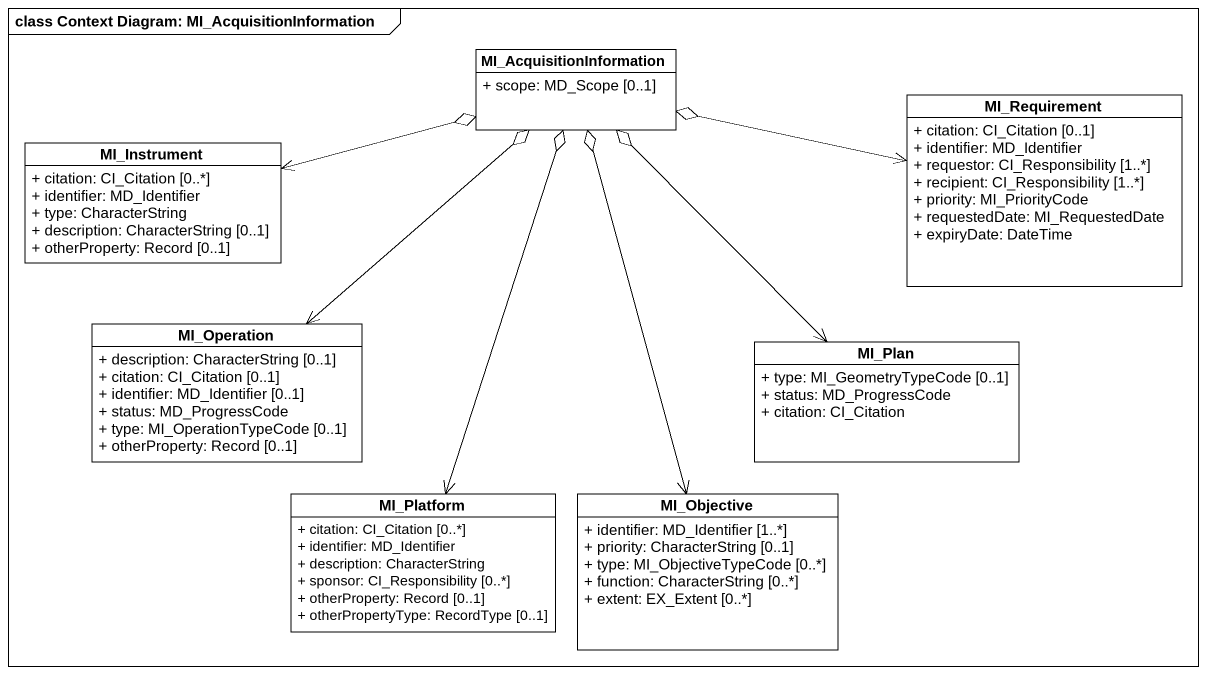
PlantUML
@startuml
mainframe class Context Diagram: MI_AcquisitionInformation
hide circle
hide empty members
skinparam classAttributeIconSize 0
class MI_AcquisitionInformation {
  + scope: MD_Scope [0..1]
}
class MI_Requirement {
  + citation: CI_Citation [0..1]
  + identifier: MD_Identifier
  + requestor: CI_Responsibility [1..*]
  + recipient: CI_Responsibility [1..*]
  + priority: MI_PriorityCode
  + requestedDate: MI_RequestedDate
  + expiryDate: DateTime
}
class MI_Instrument {
  + citation: CI_Citation [0..*]
  + identifier: MD_Identifier
  + type: CharacterString
  + description: CharacterString [0..1]
  + otherProperty: Record [0..1]
}
class MI_Operation {
  + description: CharacterString [0..1]
  + citation: CI_Citation [0..1]
  + identifier: MD_Identifier [0..1]
  + status: MD_ProgressCode
  + type: MI_OperationTypeCode [0..1]
  + otherProperty: Record [0..1]
}
class MI_Plan {
  + type: MI_GeometryTypeCode [0..1]
  + status: MD_ProgressCode
  + citation: CI_Citation
}
class MI_Platform {
  + citation: CI_Citation [0..*]
  + identifier: MD_Identifier
  + description: CharacterString
  + sponsor: CI_Responsibility [0..*]
  + otherProperty: Record [0..1]
  + otherPropertyType: RecordType [0..1]
}
class MI_Objective {
  + identifier: MD_Identifier [1..*]
  + priority: CharacterString [0..1]
  + type: MI_ObjectiveTypeCode [0..*]
  + function: CharacterString [0..*]
  + extent: EX_Extent [0..*]
}
MI_AcquisitionInformation o-right-> MI_Requirement
MI_AcquisitionInformation o-left-> MI_Instrument
MI_AcquisitionInformation o--> MI_Operation
MI_AcquisitionInformation o--> MI_Plan
MI_AcquisitionInformation o--> MI_Objective
MI_Platform <-up-o MI_AcquisitionInformation
@enduml
